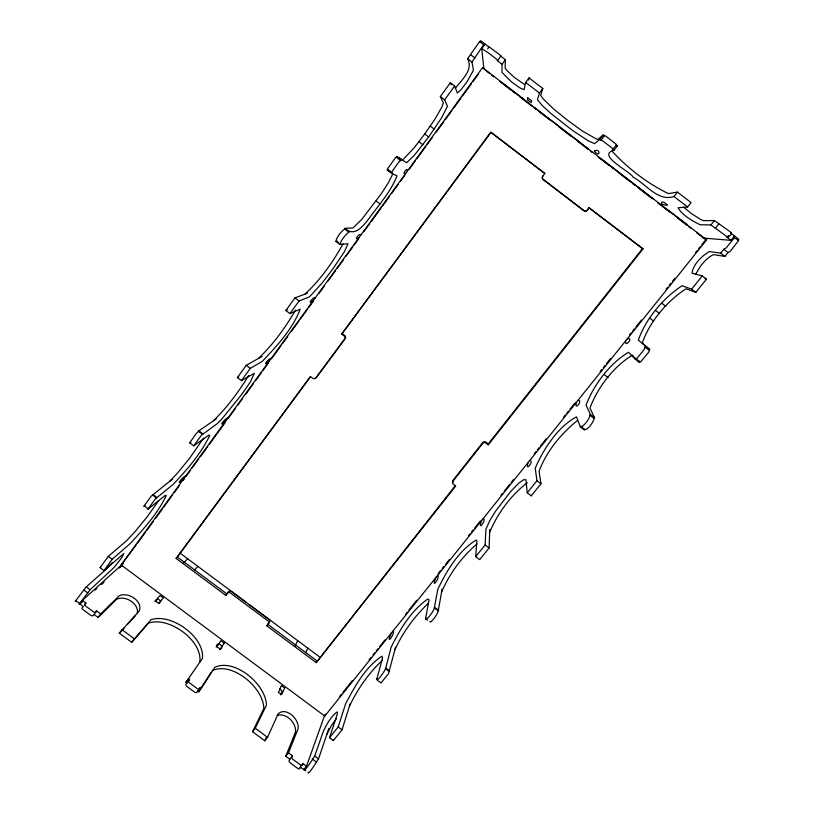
<?xml version="1.0" encoding="UTF-8"?>
<svg xmlns="http://www.w3.org/2000/svg" width="814" height="814" viewBox="0 0 814 814"><rect width="100%" height="100%" fill="white"/><g stroke="black" fill="none" stroke-linecap="round" stroke-linejoin="round"><path stroke-width="1.22" d="M616.239 144.994L617.409 145.899L613.99 150.356L612.82 149.461L616.574 144.597L605.809 136.131L603.154 134.951L597.863 139.408L596.377 138.99L582.244 130.942L567.439 120.177L553.652 109.005L543.243 98.962L540.628 95.309L542.796 88.492L529.019 77.89L525.671 82.428L524.043 89.733L519.698 87.77L511.334 81.746L502.024 72.497L502.045 64.255L497.619 60.846L500.925 55.678L488.939 46.785M500.946 56.288L505.372 59.697L505.128 68.05L506.674 70.279L514.458 77.503L524.552 84.503M501.872 82.57L522.73 98.596M728.499 235.612L727.095 237.362C729.151 237.281 733.455 232.875 729.883 231.552L714.448 220.563L703.479 220.614L700.589 219.424L691.279 213.492L683.557 207.132M527.36 482.671C510.856 495.268 497.669 513.237 489.652 532.387L489.102 547.964L479.68 559.625L475.691 556.634L485.113 544.963L485.887 529.263L489.916 520.38L495.858 510.734L511.121 491.015L519.006 482.956L523.555 479.792L525.946 479.67L527.238 492.765L531.277 495.818L540.984 483.811L539.092 471.164C546.52 451.383 560.968 433.75 577.36 420.584M489.672 532.01L489.753 529.507M527.238 492.765L536.945 480.748L535.236 468.243C543.141 449.338 558.384 426.302 576.475 416.87L580.382 426.933L584.472 430.036L584.93 429.466L580.84 426.363L580.382 426.933M488.237 444.841L488.288 443.925L642.46 248.657L643.07 248.769L488.237 444.841L485.877 443.06A2.259 2.208 6.7 0 0 482.824 443.304L452.859 481.318A2.239 2.167 13.4 0 0 453.388 484.238L455.738 485.999L316.249 662.627L266.85 625.895L268.01 623.992M429.924 621.428C429.589 624.786 437.84 614.326 438.247 610.846L441.585 592.032C449.542 573.656 461.955 556.664 477.228 543.732M441.646 591.605L442.043 589.143M475.691 556.634L476.831 540.557L476.109 540.089C458.536 550.773 446.713 570.807 437.82 589.214L434.31 607.895C433.923 611.355 424.949 622.578 426.048 618.131L425.539 618.762L427.503 620.237M425.539 618.762L429.08 599.908L427.818 599.002C411.274 610.531 399.959 629.324 391.096 647.293L385.775 668.029C385.053 671.224 375.661 683.648 377.34 678.469L376.841 679.09L382.621 657.661L381.786 656.247C365.354 667.195 354.741 686.406 345.624 703.815L338.186 726.973L329.507 737.728L333.343 740.567L342.033 729.832L349.298 706.542C357.397 689.326 368.589 673.239 382.458 660.195M528.581 80.016L529.019 77.89M197.568 691.045L198.616 691.829L201.302 688.329L200.244 687.555L196.713 692.368A2.137 1.068 37.7 0 1 194.495 692.063L186.854 686.406A2.055 1.038 37.3 0 1 185.938 684.574L186.874 683.18L185.857 682.386L188.543 678.805M185.857 682.386L202.421 658.465C204.945 636.935 171.133 612.789 151.017 619.708L131.654 642.307L119.302 633.17L139.286 610.866C143.162 600.976 127.717 591.371 119.068 595.889L100.702 613.909L98.087 617.48L94.119 614.539L92.979 615.649A2.157 1.068 33.2 0 1 90.598 615.231L82.916 609.554A2.076 1.028 32.9 0 1 82.163 607.702L83.364 606.593L79.823 603.978L82.418 600.386L123.413 563.247M428.032 603.571C414.255 616.747 402.574 632.6 394.81 650.06L388.471 673.717L381.044 682.905L377.035 680.036M394.922 649.582L395.523 647.171M137.413 613.166C138.848 603.357 125.183 595.024 116.565 599.308L98.087 617.48M534.91 107.967L588.237 148.942M542.796 88.492L539.438 93.01L537.454 99.725L542.46 105.728L550.529 113.177L572.486 130.433L588.329 140.863L594.627 143.651L599.786 139.428L603.367 141.341L612.301 148.24L612.83 149.45M349.46 706.013L350.193 703.652M200.244 687.555L199.399 688.858A2.137 1.068 37.6 0 1 197.192 688.552L189.54 682.885A2.055 1.028 37.3 0 1 188.614 681.064L189.56 679.639L188.533 678.886M333.343 740.567L333.567 739.855M186.874 683.18L189.56 679.639M329.507 737.728L337.474 713.624L337.037 711.924C330.657 716.829 326.679 724.399 323.239 731.572L315.008 755.27C314.876 756.582 301.648 775.864 304.599 768.589L303.927 769.423L305.83 770.838M328.856 728.469L318.823 758.088C318.203 759.574 307.336 776.953 308.15 772.171M300.274 767.022L303.764 769.596L306.522 766.178L324.755 714.987M324.796 716.076L706.664 239.845L482.56 67.613L121.144 564.977L324.796 716.076L325.478 714.153M695.797 274.379C699.592 266.483 705.473 258.598 713.44 254.619L724.898 256.39L728.001 252.554L730.331 251.302L738.593 240.568L733.516 237.22L734.503 235.999L730.972 240.344L703.367 238.085M306.522 766.178L303.032 763.593L302.472 765.15A2.066 1.007 41.9 0 1 300.59 765.038L293.02 759.431A2.147 1.048 41.6 0 1 291.85 757.244L292.43 755.748L288.502 752.848L298.178 728.581C299.511 719.322 286.182 706.471 278.185 713.766L267.521 737.321L264.794 740.771L252.543 731.715L263.817 708.526C263.604 687.677 232.295 661.324 212.261 670.594M299.898 768.05L299.705 768.579A2.066 1.018 41.9 0 1 297.822 768.467L290.252 762.871A2.147 1.058 41.7 0 1 289.092 760.683L292.43 755.748M300 767.765L300.193 767.246M158.73 500.59L147.365 516.585L134.829 531.929L126.658 540.669L108.262 556.379L100.112 567.663L104.009 570.553L112.169 559.279L130.087 543.691C143.6 529.008 157.713 513.603 166.249 495.553L165.11 495.512L147.772 509.361L155.403 498.901L172.975 484.554C186.935 469.831 200.763 453.958 209.676 435.683L208.933 435.083L193.722 445.858L201.373 435.276L217.277 423.606L221.713 419.169L242.012 394.098L250.295 382.031L254.355 373.331L241.453 380.616L237.393 377.574L246.245 365.323L258.476 358.404C273.199 344.424 285.378 327.655 295.492 310.103M289.682 759.177L285.755 756.277L295.553 731.878C296.438 722.771 286.223 712.535 277.177 715.425M392.602 174.288L388.522 182.519L381.481 193.478L361.823 219.322L353.001 227.93L345.207 228.296L344.678 229.029C341.198 231.156 335.846 238.502 336.202 240.761L335.775 241.361L339.937 244.515L347.975 243.732L344.454 251.638L332.743 269.119L322.446 282.631L310.795 295.523L309.055 297.008L299.064 300.997L289.937 313.614L285.836 310.51L294.943 297.893L304.935 294.139C320.421 279.904 332.875 262.169 343.06 243.834M326.892 734.269L331.461 725.539L336.436 718.589M316.249 662.627L455.128 485.917M305.759 652.716L307.814 648.168M266.259 737.596L264.794 740.771M280.504 694.861L282.173 691.167L279.619 688.929M252.543 731.715L255.27 728.255L266.422 705.209C266.076 684.411 234.88 658.119 214.835 667.236L201.302 688.329M294.973 646.204L297.68 640.628M203.632 438.054L189.621 458.262L177.228 473.382L169.465 481.522L151.241 496.123L143.803 506.41L145.024 505.484L144.719 505.901M248.738 375.437C238.634 391.799 227.096 407.549 213.227 420.93L198.911 430.86L196.143 433.689L189.703 442.785L193.722 445.858M200.132 689.489L198.616 691.829M200.783 688.461L209.259 675.254M209.88 674.297L211.111 672.374M219.556 649.664C225.854 646.998 216.677 639.885 216.239 647.008M387.688 169.475L387.25 170.075L391.473 173.29L391.91 172.69L387.342 169.159L395.401 157.794L396.978 156.614L402.258 159.89L403.602 159.015L414.214 147.761L424.745 133.964L434.595 119.658L441.788 107.204L443.396 102.93L440.333 96.581L450.366 82.702L454.65 85.989L457.305 93L460.724 90.008L466.931 81.96L473.443 70.248L471.978 62.027L467.674 58.72L479.67 41.361L484.086 45.309L484.004 44.699L482.468 46.469L471.978 62.027M396.978 156.614L406.664 162.729L414.336 155.291L428.663 136.976L441.829 117.46L447.466 106.166L444.607 99.857L440.333 96.581M199.857 661.833C202.523 640.262 168.61 616.045 148.494 623.107L131.654 642.307M724.898 256.39L720.665 253.144L709.432 251.536C701.76 255.993 693.08 264.448 692.022 273.168L702.258 275.946L706.471 279.182L695.797 292.368L691.595 289.153L681.969 285.745C662.983 298.463 645.868 318.61 638.329 340.11L649.643 349.44L648.768 352.126L640.547 361.996L635.612 358.516L635.144 359.086L639.285 362.25L639.753 361.67M695.797 292.368L685.958 288.807C666.87 301.333 649.623 321.571 642.277 343.121L649.643 349.44M345.207 228.296C354.578 238.187 364.428 224.583 369.617 217.623C379.365 204.253 391.035 191.422 396.978 175.783L391.473 173.29M315.069 298.138C315.008 294.678 305.077 307.122 313.604 300.152M76.14 600.569L75.254 601.281L86.253 586.853L105.342 570.014L112.057 562.789M479.761 41.982L480.698 40.7L488.96 47.059L487.637 48.891M80.596 602.909L79.141 604.161L90.13 589.733L113.909 567.612L121.673 557.804L123.901 553.5L104.009 570.553M145.533 506.868L148.494 509.076L148.972 508.424M241.453 380.616L250.305 368.376L262.342 361.314C276.933 346.082 292.989 328.5 300.183 309.127L289.937 313.614M339.937 244.515L340.364 243.925C340.11 241.666 345.37 234.401 348.83 232.194L349.379 231.461M391.89 172.68L392.134 171.378L398.687 162.281L401.21 159.839M444.607 99.857L454.65 85.989M483.842 68.264L481.705 48.596L485.012 44.027M185.765 476.088C183.649 475.437 172.914 489.489 184.412 477.95M227.818 418.213C226.323 416.585 215.863 430.321 226.424 420.126M270.991 358.801C270.34 356.217 259.87 369.464 269.566 360.755M360.612 235.46C360.806 231.095 352.157 242.45 359.106 237.525M407.417 171.042C408.028 165.761 400.753 176.078 405.871 173.179M84.666 604.802L85.969 603.011L82.418 600.386M136.08 545.136L121.144 564.977M137.576 543.08L145.045 532.804M146.53 530.748L153.256 521.499M155.494 518.416L162.22 509.167M163.716 507.112L172.68 494.78M174.165 492.724L179.395 485.531M183.13 480.392L184.625 478.337M186.121 476.282L190.598 470.116M192.094 468.06L198.82 458.811M200.315 456.756L207.784 446.479M209.269 444.424L224.959 422.832M227.94 418.722L235.419 408.445M237.657 405.362L242.134 399.196M245.869 394.057L253.337 383.781M255.576 380.698L261.559 372.476M263.044 370.421L268.274 363.227M272.008 358.089L280.972 345.757M282.468 343.701L287.698 336.508M291.432 331.369L298.901 321.092M300.397 319.037L307.112 309.788M308.608 307.733L313.095 301.567M319.068 293.345L324.298 286.152M328.032 281.013L335.5 270.736M336.986 268.681L343.712 259.432M345.95 256.349L352.676 247.1M354.171 245.045L358.648 238.878M363.878 231.685L369.851 223.463M371.347 221.408L381.054 208.048M382.549 205.993L389.275 196.744M391.514 193.661L398.239 184.412M400.478 181.329L404.955 175.163M409.442 168.997L415.415 160.775M416.91 158.72L425.875 146.388M427.36 144.332L432.59 137.139M436.324 132L443.793 121.724M445.289 119.668L452.014 110.419M453.51 108.364L460.978 98.087M462.464 96.032L471.428 83.7M472.924 81.644L478.154 74.45M94.119 614.539L96.724 610.968L100.702 613.909M502.045 64.255L505.372 59.697M225.814 595.38L226.892 593.915L177.381 557.091L176.099 558.414L225.814 595.38L228.49 591.798M176.099 558.414L310.388 376.516L312.759 378.296A2.249 2.188 46.9 0 0 315.751 378.022L344.668 338.929A2.269 2.228 53.3 0 0 344.078 335.917L341.697 334.106L490.842 132.082L544.861 173.484L542.745 176.231A2.422 2.35 -58.7 0 0 542.999 179.477L583.913 210.826A2.411 2.34 -50 0 0 587.098 210.236L588.756 208.089M177.381 557.091L310.419 376.892M341.697 334.106L490.883 132.468L544.861 173.484M436.05 577.268C430.046 591.127 440.771 577.157 437.586 575.356M599.786 139.428L603.194 134.961M600.925 140.313L604.344 135.836M268.254 623.666L269.383 622.211A2.137 2.004 29.5 0 0 269.027 619.444L231.288 591.371A2.137 2.004 33.2 0 0 228.49 591.798M588.96 207.814L643.07 248.769M266.85 625.895L268.467 623.789A2.147 2.015 29.5 0 0 268.111 621.021L230.22 592.836A2.147 2.015 33.1 0 0 227.421 593.264M589.428 207.651L587.474 210.185A2.422 2.35 -49.9 0 1 584.279 210.785L543.182 179.294A2.432 2.361 -58.7 0 1 542.928 176.038M635.144 359.086L628.459 352.259C609.493 363.797 594.088 384.452 586.039 405.097L590.425 414.499L594.515 417.613L593.955 418.304C594.362 421.571 586.64 431.044 584.93 429.466M632.264 355.199C613.288 366.951 597.791 387.281 589.947 408.058L594.515 417.613M613.99 150.356C595.512 154.965 631.857 172.354 633.038 177.147C645.878 183.699 657.661 201.943 674.002 196.52L677.472 192.114L691.106 202.605L687.626 207L678.062 207.753C682.264 215.211 692.104 220.879 700.172 224.756L710.948 224.939L727.889 237.393M391.636 632.661C384.584 647.822 395.645 633.19 393.07 630.87M481.644 520.411C476.841 533.038 487.26 519.159 483.15 518.538M528.184 462.383C524.643 473.433 534.656 460.409 529.731 460.449M576.251 402.431C574.063 411.986 583.74 399.318 577.838 400.447M625.64 340.832C624.674 348.738 634.31 336.67 627.279 338.797M285.755 756.277L288.502 752.848M710.948 224.939L714.448 220.563M339.764 696.326L341.351 694.342M342.938 692.368L352.472 680.484M369.139 659.686L370.726 657.702M373.107 654.731L374.694 652.747M376.282 650.773L377.879 648.789M379.466 646.804L385.022 639.875M405.667 614.122L407.254 612.148M408.842 610.164L416.778 600.264M438.217 573.524L440.598 570.553M442.185 568.569L443.772 566.585M445.36 564.611L449.328 559.656M468.386 535.887L469.973 533.903M471.56 531.929L473.148 529.945M474.735 527.96L480.291 521.031M500.936 495.278L502.523 493.304M504.11 491.32L509.666 484.391M511.253 482.407L513.634 479.436M534.279 453.683L535.866 451.709M537.454 449.725L539.041 447.741M540.628 445.767L546.184 438.827M563.654 417.043L565.242 415.069M566.829 413.085L568.416 411.101M570.004 409.127L574.765 403.184M600.172 371.489L601.76 369.505M603.347 367.531L604.934 365.547M606.532 363.563L610.5 358.618M629.548 334.849L631.135 332.865M632.722 330.881L634.32 328.907M635.907 326.923L641.463 319.994M666.076 289.285L667.663 287.311M669.25 285.327L670.838 283.343M672.425 281.369L674.806 278.398M695.451 252.645L697.038 250.661M698.626 248.687L700.213 246.703M701.8 244.719L705.769 239.774L706.664 239.845M715.313 228.286L718.813 223.921M300.966 766.157L303.032 763.593M580.84 426.363C582.397 428.052 590.231 418.396 589.855 415.191L590.425 414.499M635.612 358.516L636.212 358.923L637.108 358.17L644.118 349.562L645.492 346.276M691.595 289.153L702.258 275.946M720.665 253.144L723.768 249.298L726.078 248.026L733.139 239.306L734.35 237.393L733.516 237.22M737.759 240.476L738.746 239.255L730.616 232.997L731.41 233.018M194.607 570.044L197.843 566.361M119.302 633.17L124.328 627.706M159.208 603.327L159.982 602.452M155.047 601.627L157.784 598.799L160.969 601.18M183.445 563.278L187.637 558.76M127.472 624.318L135.653 615.476M455.382 88.319C461.446 79.853 473.483 70.442 467.674 58.72M96.724 610.968L95.584 612.067A2.157 1.068 33.3 0 1 93.213 611.64L85.531 605.962A2.076 1.028 33 0 1 84.768 604.11L85.969 603.011M79.823 603.978L82.641 601.424M101.374 584.391L104.182 581.837M120.106 567.358L121.978 565.659M82.774 601.231L79.965 603.784L76.089 600.915M94.953 590.16L96.825 588.461M101.506 584.208L103.378 582.509M119.292 568.04L122.1 565.486M100.112 567.663L100.671 567.185M169.577 481.45L172.527 479.131M617.409 145.899L616.758 146.327M190.568 442.613L190.761 442.144L189.754 442.847M213.553 420.696L216.616 418.579M600.834 158.618L653.907 199.42M238.736 376.811L237.393 377.574M258.771 358.231L261.935 356.451M285.836 310.51L287.373 309.869M305.26 294.007L307.458 293.193M677.472 192.114L668.436 193.61C647.303 183.394 627.899 168.386 612.026 151.119M335.775 241.361L336.976 241.209M665.984 208.699L687.118 224.552L686.599 224.542M705.066 278.764L706.471 279.182M636.019 358.933L634.818 357.712M387.25 170.075L389.937 171.296M83.944 590.048L87.82 592.928M312.281 759.065L316.107 761.894M121.917 629.609L134.29 638.766M255.27 728.255L267.521 737.321M108.262 556.379L112.169 559.279M338.186 726.973L342.033 729.832M86.253 586.853L90.13 589.733M314.743 756.023L318.569 758.851M152.94 494.515L156.899 497.466M385.775 668.029L389.662 670.929M152.554 495.044L156.512 497.995M385.368 668.528L389.265 671.428M179.863 552.981L246.316 602.421M249.379 604.69L320.034 657.254M267.765 624.307L316.972 660.897M198.911 430.86L202.92 433.862M434.727 607.376L438.665 610.327M198.524 431.4L202.533 434.401M434.31 607.895L438.247 610.846M246.245 365.323L250.305 368.376M485.113 544.963L489.102 547.964M294.943 297.893L299.064 300.997M342.348 333.648L344.729 335.439A2.259 2.218 53.4 0 1 345.309 338.441L316.514 377.381A2.239 2.177 47 0 1 315.456 378.032M488.288 443.925L485.938 442.144A2.249 2.198 6.6 0 0 482.895 442.399L453.052 480.26A2.228 2.167 13.4 0 0 453.052 482.6M536.945 480.748L540.984 483.811M376.149 201.027L380.026 203.978M604.334 374.694L608.15 377.604M344.678 229.029L348.85 232.194M589.855 415.191L593.955 418.304M337.037 241.392L338.695 242.664M396.428 157.367L400.661 160.592M644.902 346.998L649.063 350.162M430.28 126.129L434.218 129.141M661.874 303.337L665.74 306.298M424.745 133.964L428.663 136.976M655.769 310.643L659.635 313.604M418.966 141.738L422.893 144.739M649.908 318.243L653.764 321.194M470.594 54.68L474.898 57.998M723.768 249.298L728.001 252.554M489.672 73.687L482.56 67.613M491.676 75.234L493.691 76.781M499.725 81.41L510.775 89.906M512.789 91.453L514.794 93M519.82 96.866L531.888 106.135M533.892 107.682L535.907 109.218M539.926 112.312L549.979 120.034M559.025 126.994L571.082 136.264M577.116 140.893L588.166 149.389M590.181 150.936L592.195 152.483M598.219 157.112L609.279 165.608M611.283 167.155L613.298 168.702M618.325 172.568L630.382 181.837M632.397 183.384L634.401 184.92M638.43 188.014L651.495 198.056M657.519 202.696L669.586 211.966M677.624 218.142L686.67 225.091M688.685 226.638L690.689 228.185M696.723 232.814L704.761 239.001M589.041 207.712L642.46 248.657M481.705 48.596L487.545 52.249L496.55 59.208L497.619 60.846M525.671 82.428L539.438 93.01M674.002 196.52L687.626 207M727.095 237.362L730.972 240.344M632.397 355.26L633.719 356.603M638.268 361.223L639.285 362.25M450.366 82.702L451.119 84.737M531.216 495.278L531.277 495.818M284.676 687.993L281.644 694.576L278.469 692.531L281.318 685.591L284.676 687.993M155.24 600.824L158.638 603.357L163.349 597.812L160.002 595.573L155.24 600.824M224.165 643.091L220.34 649.012L216.972 646.865L220.787 640.679L224.165 643.091M527.777 97.894L527.411 99.766L531.104 102.574L531.562 100.702L527.777 97.894M667.195 204.965C658.109 205.789 661.039 197.975 667.195 204.965M594.332 151.16C600.59 159.005 600.406 147.181 594.332 151.16"/></g></svg>
